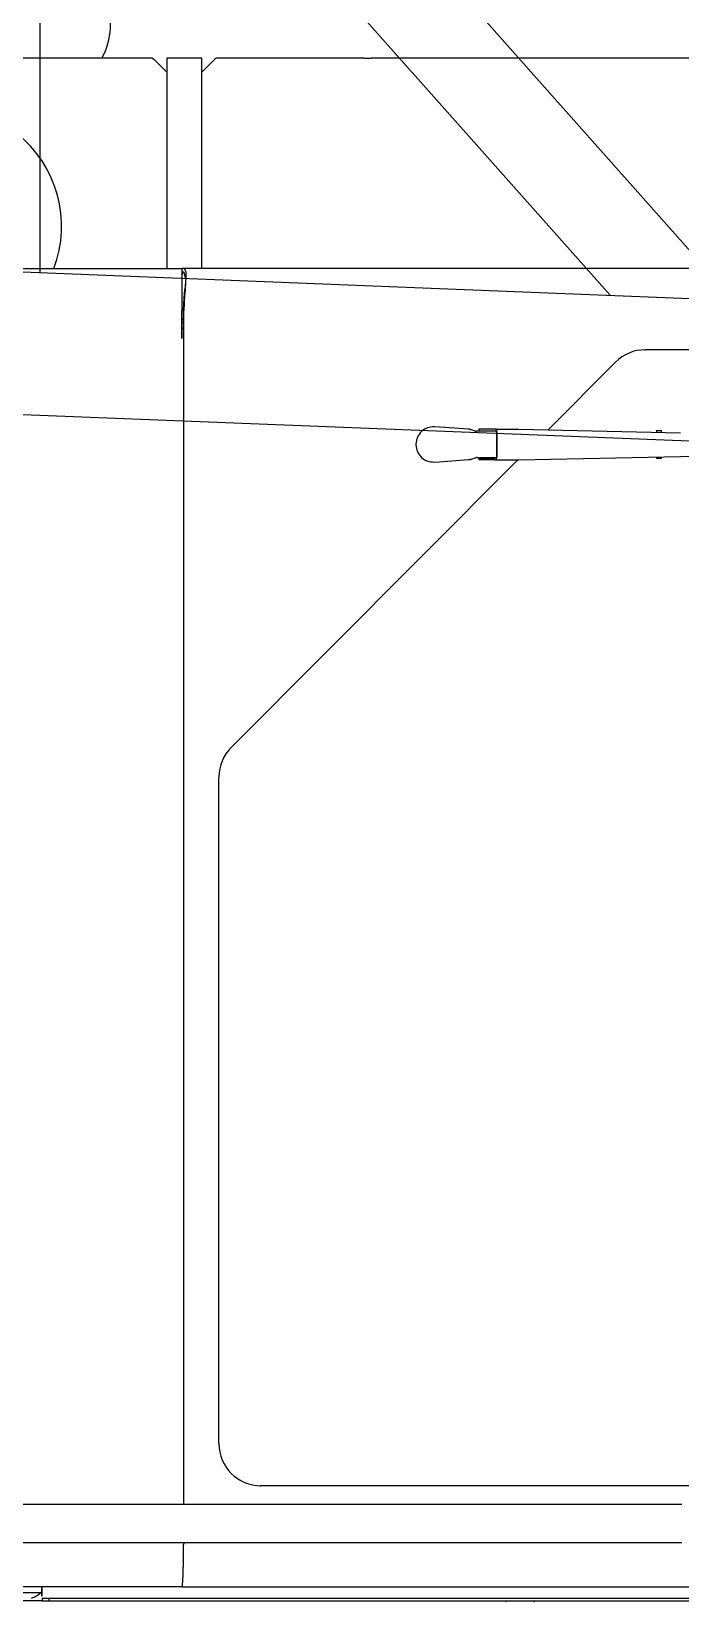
# Model space of a CAD drawing. Header units: millimetres. Extents: x -2078669 to -1085629, y -5987148 to 310365.
# Drawn here: x -1710965 to -1710502, y -2648076 to -2646956 of the extents above; entities that cross this region are included whole.
import ezdxf

# ---------------------------------------------------------------- set-up
doc = ezdxf.new("R2010")
doc.units = ezdxf.units.MM
doc.header["$LTSCALE"] = 500
for name, color, linetype, lineweight in [('D-BGD', 7, 'Continuous', 13), ('D-BYP-STR8', 5, 'Continuous', 25), ('D-BYP-STRB', 5, 'Continuous', 25)]:
    doc.layers.add(name, color=color, linetype=linetype, lineweight=lineweight)

# ---------------------------------------------------------------- blocks, each defined once
blk = doc.blocks.new('河川平面')
at = {"layer": 'D-BGD', "linetype": 'Continuous', "extrusion": (0.879845, 0.091136, 0.466441), "elevation": 1326280.5}
blk.add_lwpolyline([(-2950345.8, -283885.4), (-2934237.5, -284529.8), (-2917933.7, -285106.3)], dxfattribs=at)
blk = doc.blocks.new('A$C4dcfe073')
at = {"layer": 'D-BYP-STRB', "linetype": 'Continuous'}
for p, q in [((5744.5, 3044), (5744.5, 1948)), ((6239.5, 1928.5), (5744.5, 2485.5)), ((5744.5, 2389.9), (6151.5, 1931.9)), ((5825, 2101), (5640, 2101)), ((5825, 2101), (5826, 2100)), ((5826, 2100), (5835, 2091)), ((5835, 2101), (5835, 1951)), ((5860, 2101), (5835, 2101)), ((5860, 1951), (5860, 2101)), ((5860, 2091), (5870, 2101)), ((5975.7, 2101), (5870, 2101)), ((5975.7, 2101), (5981, 2101)), ((5995.1, 2101), (5981, 2101)), ((6087, 2101), (5995.1, 2101)), ((6089.9, 2101), (6087, 2101)), ((6290.1, 2101), (6089.9, 2101)), ((4510, 1996.8), (10199.9, 1771.9)), ((5366.9, 1951), (5845.9, 1951)), ((5847.2, 1951), (5845.9, 1951)), ((5845.9, 1951), (5845.9, 1921)), ((5845.9, 1948.7), (5847.2, 1948.7)), ((5846.4, 1946.7), (5846.4, 1948.7)), ((6683.5, 1951), (5847.2, 1951)), ((5847.2, 1951), (5847.7, 1950.5)), ((5847.4, 1948.2), (5847.2, 1948.7)), ((5847.7, 1950.5), (5848.1, 1949.9)), ((5848.1, 1949.9), (5848.5, 1949.2)), ((5848.5, 1949.2), (5848.6, 1948.4)), ((5848.6, 1948.4), (5848.7, 1947.2)), ((5845.9, 1946.7), (5846.4, 1946.7)), ((5846, 1943.9), (5845.9, 1943.9)), ((5845.9, 1943.9), (5845.9, 1943.9)), ((5845.9, 1943.9), (5845.9, 1943.9)), ((5845.9, 1943.9), (5845.9, 1943.9)), ((5845.9, 1942.7), (5846, 1942.7)), ((5846, 1943.9), (5846, 1946.7)), ((5846, 1942.7), (5846, 1943.9)), ((5846, 1943.9), (5846, 1943.9)), ((5846, 1943.9), (5846, 1943.9)), ((5846, 1943.9), (5846, 1943.9)), ((5846, 1943.9), (5846, 1943.9)), ((5846, 1943.9), (5846, 1943.9)), ((5846, 1943.9), (5846, 1943.9)), ((5846, 1943.9), (5846, 1943.9)), ((5846, 1943.9), (5846, 1943.9)), ((5846, 1943.9), (5846, 1943.9)), ((5846, 1943.9), (5846, 1943.9)), ((5846, 1943.9), (5846, 1943.9)), ((5846, 1943.9), (5846, 1943.9)), ((5846, 1942.7), (5846, 1942.7)), ((5847.5, 1947.6), (5847.4, 1948.2)), ((5847.7, 1946.9), (5847.5, 1947.6)), ((5847.9, 1946.2), (5847.7, 1946.9)), ((5847.8, 1933.2), (5848.2, 1937.2)), ((5848.1, 1945.6), (5847.9, 1946.2)), ((5848.3, 1945), (5848.1, 1945.6)), ((5848.4, 1940.9), (5848.1, 1936.1)), ((5848.3, 1938.6), (5848.2, 1938.3)), ((5848.2, 1938.3), (5848.2, 1938.1)), ((5848.2, 1938.1), (5848.2, 1937.8)), ((5848.2, 1937.8), (5848.2, 1937.6)), ((5848.2, 1937.6), (5848.2, 1937.4)), ((5848.2, 1937.4), (5848.2, 1937.2)), ((5848.5, 1944.4), (5848.3, 1945)), ((5848.4, 1940), (5848.3, 1939.7)), ((5848.3, 1939.7), (5848.3, 1939.5)), ((5848.3, 1939.5), (5848.3, 1939.2)), ((5848.3, 1939.2), (5848.3, 1938.9)), ((5848.3, 1938.9), (5848.3, 1938.6)), ((5848.5, 1941.3), (5848.4, 1940.9)), ((5848.4, 1941.1), (5848.4, 1940.9)), ((5848.4, 1940.9), (5848.4, 1940.7)), ((5848.4, 1940.7), (5848.4, 1940.5)), ((5848.4, 1940.5), (5848.4, 1940.3)), ((5848.4, 1940.3), (5848.4, 1940)), ((5848.6, 1944), (5848.5, 1944.4)), ((5848.7, 1944), (5848.5, 1941.3)), ((5848.7, 1943.4), (5848.6, 1944)), ((5848.6, 1943.7), (5848.7, 1943.4)), ((5848.7, 1947.2), (5848.7, 1945.8)), ((5848.7, 1945.8), (5848.7, 1944)), ((5847.3, 1925.7), (5847.5, 1929.6)), ((5847.5, 1927.1), (5847.4, 1925.7)), ((5847.5, 1929.6), (5847.8, 1933.2)), ((5847.6, 1928.6), (5847.5, 1927.1)), ((5847.7, 1930), (5847.6, 1928.6)), ((5847.8, 1931.5), (5847.7, 1930)), ((5848.1, 1936.1), (5847.8, 1931.5)), ((5845.9, 1901), (5845.9, 1921)), ((5847.1, 1921), (5847.3, 1925.7)), ((5847.1, 1901), (5847.1, 1921)), ((5847.3, 1921.9), (5847.2, 1921)), ((5847.2, 1901), (5847.2, 1921)), ((5847.4, 1924.3), (5847.3, 1923.1)), ((5847.3, 1923.1), (5847.3, 1921.9)), ((5847.4, 1925.7), (5847.4, 1924.3)), ((5846.7, 1914.6), (5845.9, 1914.6)), ((5845.9, 1913), (5846.7, 1913)), ((5845.9, 1908.4), (5847.1, 1908.4)), ((5847.1, 1914.6), (5846.7, 1914.6)), ((5846.7, 1914.6), (5846.7, 1913)), ((5846.7, 1913), (5847.1, 1913)), ((4510, 1895.2), (9434.1, 1700.5)), ((5846.9, 1901), (5846.9, 1069.6)), ((6176.1, 1893), (6176.5, 1893)), ((6698.4, 1893), (6176.5, 1893)), ((6107.2, 1836), (6155.3, 1884.2)), ((6019.1, 1836.4), (6018, 1835.6)), ((6020.2, 1837), (6019.1, 1836.4)), ((6021.3, 1837.4), (6020.2, 1837)), ((6022.3, 1837.6), (6021.3, 1837.4)), ((6023.5, 1837.8), (6022.3, 1837.6)), ((6024.8, 1838), (6023.5, 1837.8)), ((6026.4, 1838.1), (6024.8, 1838)), ((6050.4, 1836.3), (6026.4, 1838.1)), ((6050.5, 1836.3), (6050.4, 1836.3)), ((6050.6, 1836.3), (6050.5, 1836.3)), ((6050.7, 1836.3), (6050.6, 1836.3)), ((6050.8, 1836.3), (6050.7, 1836.3)), ((6051, 1836.3), (6050.8, 1836.3)), ((6057.9, 1836.5), (6057.8, 1836.5)), ((6057.8, 1836.5), (6057.9, 1836.5)), ((6057.8, 1836.5), (6057.8, 1835.3)), ((6058.2, 1836.5), (6057.9, 1836.5)), ((6057.9, 1836.5), (6057.9, 1835.3)), ((6066.2, 1836.5), (6058.2, 1836.5)), ((6069.2, 1836.5), (6066.2, 1836.5)), ((6069.8, 1836.5), (6069.2, 1836.5)), ((6070.3, 1836.5), (6069.8, 1836.5)), ((6070.4, 1836.5), (6070.3, 1836.5)), ((6070.4, 1836.5), (6086.4, 1836.5)), ((6070.5, 1836.3), (6070.4, 1836.5)), ((6070.4, 1836.5), (6070.4, 1836.5)), ((6070.4, 1836.5), (6070.4, 1836.5)), ((6070.4, 1836.5), (6070.4, 1836.5)), ((6070.4, 1836.5), (6070.4, 1836.5)), ((6070.4, 1836.5), (6070.4, 1836.5)), ((6070.4, 1836.5), (6070.4, 1836.5)), ((6070.4, 1836.5), (6070.4, 1836.5)), ((6070.4, 1836.5), (6070.4, 1836.5)), ((6086.4, 1836.5), (6201.8, 1833.9)), ((6013.1, 1827.1), (6012.9, 1825.5)), ((6012.9, 1825.5), (6013.1, 1823.9)), ((6013.3, 1828.4), (6013.1, 1827.1)), ((6013.6, 1829.5), (6013.3, 1828.4)), ((6013.9, 1830.5), (6013.6, 1829.5)), ((6014.4, 1831.6), (6013.9, 1830.5)), ((6015.1, 1832.7), (6014.4, 1831.6)), ((6015.9, 1833.7), (6015.1, 1832.7)), ((6016.9, 1834.7), (6015.9, 1833.7)), ((6018, 1835.6), (6016.9, 1834.7)), ((6051.1, 1836.2), (6051, 1836.3)), ((6051.3, 1836.2), (6051.1, 1836.2)), ((6051.5, 1836.2), (6051.3, 1836.2)), ((6051.6, 1836.2), (6051.5, 1836.2)), ((6051.8, 1836.1), (6051.6, 1836.2)), ((6051.9, 1836.1), (6051.8, 1836.1)), ((6052.1, 1836), (6051.9, 1836.1)), ((6052.2, 1836), (6052.1, 1836)), ((6052.4, 1836), (6052.2, 1836)), ((6052.5, 1836), (6052.4, 1836)), ((6052.6, 1835.9), (6052.5, 1836)), ((6055.2, 1835.1), (6052.6, 1835.9)), ((6055.2, 1835.1), (6055.3, 1835.1)), ((6055.3, 1835.1), (6055.3, 1835.1)), ((6055.3, 1835.1), (6055.3, 1835.1)), ((6055.3, 1835.1), (6055.3, 1835.1)), ((6055.3, 1835.1), (6055.4, 1835.1)), ((6055.4, 1835.1), (6055.4, 1835)), ((6055.4, 1835), (6055.5, 1835)), ((6055.5, 1835), (6055.5, 1835)), ((6055.5, 1835), (6055.5, 1835)), ((6055.5, 1835), (6055.6, 1835)), ((6055.6, 1835), (6055.6, 1835)), ((6055.6, 1835), (6055.7, 1835)), ((6055.7, 1835), (6055.7, 1835)), ((6055.7, 1835), (6055.7, 1835)), ((6055.7, 1835), (6055.7, 1835)), ((6055.7, 1835), (6055.8, 1834.9)), ((6055.9, 1834.9), (6055.8, 1834.9)), ((6055.8, 1834.9), (6055.8, 1834.9)), ((6055.8, 1834.9), (6055.8, 1834.9)), ((6055.8, 1834.9), (6055.8, 1834.9)), ((6055.8, 1834.9), (6055.8, 1834.9)), ((6056, 1834.9), (6055.9, 1834.9)), ((6055.9, 1834.9), (6055.9, 1834.9)), ((6055.9, 1834.9), (6055.9, 1834.9)), ((6055.9, 1834.9), (6055.9, 1834.9)), ((6056.1, 1834.9), (6056, 1834.9)), ((6056, 1834.9), (6056, 1834.9)), ((6056, 1834.9), (6056, 1834.9)), ((6056, 1834.9), (6056, 1834.9)), ((6056.2, 1834.9), (6056.1, 1834.9)), ((6056.1, 1834.9), (6056.1, 1834.9)), ((6056.1, 1834.9), (6056.1, 1834.9)), ((6056.1, 1834.9), (6056.1, 1834.9)), ((6056.1, 1834.9), (6056.1, 1834.9)), ((6056.1, 1834.9), (6056.1, 1834.9)), ((6056.2, 1834.9), (6056.1, 1834.9)), ((6056.1, 1834.9), (6056.1, 1834.9)), ((6056.1, 1834.9), (6056.1, 1834.9)), ((6056.1, 1834.9), (6056.1, 1834.9)), ((6056.1, 1834.9), (6056.1, 1834.9)), ((6056.1, 1834.9), (6056.1, 1834.9)), ((6056.1, 1834.9), (6056.1, 1834.9)), ((6056.1, 1834.9), (6056.1, 1834.9)), ((6056.1, 1834.9), (6056.1, 1834.9)), ((6056.1, 1834.9), (6056.1, 1834.9)), ((6056.3, 1834.9), (6056.2, 1834.9)), ((6056.2, 1834.9), (6056.2, 1834.9)), ((6056.2, 1834.9), (6056.2, 1834.9)), ((6056.2, 1834.9), (6056.2, 1834.9)), ((6056.2, 1834.9), (6056.2, 1834.9)), ((6056.2, 1834.9), (6056.2, 1834.9)), ((6056.2, 1834.9), (6056.2, 1834.9)), ((6056.3, 1834.9), (6056.2, 1834.9)), ((6056.2, 1834.9), (6056.2, 1834.9)), ((6056.2, 1834.9), (6056.2, 1834.9)), ((6056.4, 1834.9), (6056.3, 1834.9)), ((6056.3, 1834.9), (6056.3, 1834.9)), ((6056.3, 1834.9), (6056.3, 1834.9)), ((6056.3, 1834.9), (6056.3, 1834.9)), ((6056.3, 1834.9), (6056.3, 1834.9)), ((6056.3, 1834.9), (6056.3, 1834.9)), ((6056.3, 1834.9), (6056.3, 1834.9)), ((6056.3, 1834.9), (6056.3, 1834.9)), ((6056.3, 1834.9), (6056.3, 1834.9)), ((6056.3, 1834.9), (6056.3, 1834.9)), ((6056.3, 1834.9), (6056.3, 1834.9)), ((6056.3, 1834.9), (6056.3, 1834.9)), ((6056.5, 1834.9), (6056.4, 1834.9)), ((6056.4, 1834.9), (6056.4, 1834.9)), ((6056.4, 1834.9), (6056.4, 1834.9)), ((6056.4, 1834.9), (6056.4, 1834.9)), ((6056.4, 1834.9), (6056.4, 1834.9)), ((6056.4, 1834.9), (6056.4, 1834.9)), ((6056.4, 1834.9), (6056.4, 1834.9)), ((6056.4, 1834.9), (6056.4, 1834.9)), ((6056.4, 1834.9), (6056.4, 1834.9)), ((6056.4, 1834.9), (6056.4, 1834.9)), ((6056.4, 1834.9), (6056.4, 1834.9)), ((6056.4, 1834.9), (6056.4, 1834.9)), ((6056.4, 1834.9), (6056.4, 1834.9)), ((6056.5, 1834.9), (6056.5, 1834.9)), ((6056.5, 1834.9), (6056.5, 1834.9)), ((6056.5, 1834.9), (6056.5, 1834.9)), ((6056.5, 1834.9), (6056.5, 1834.9)), ((6056.5, 1834.9), (6056.5, 1834.9)), ((6056.5, 1834.9), (6056.5, 1834.9)), ((6056.5, 1834.9), (6056.5, 1834.9)), ((6056.5, 1834.9), (6056.5, 1834.9)), ((6056.5, 1834.9), (6056.5, 1834.9)), ((6056.5, 1834.9), (6056.5, 1834.9)), ((6056.5, 1834.9), (6056.5, 1834.9)), ((6056.5, 1834.9), (6056.5, 1834.9)), ((6056.5, 1834.9), (6056.5, 1834.9)), ((6056.5, 1834.9), (6056.5, 1834.9)), ((6056.5, 1834.9), (6056.5, 1834.9)), ((6056.5, 1834.9), (6056.5, 1834.9)), ((6059.7, 1834.9), (6056.5, 1834.9)), ((6056.5, 1834.9), (6056.5, 1834.9)), ((6056.5, 1834.9), (6056.5, 1834.9)), ((6056.5, 1834.9), (6056.5, 1834.9)), ((6056.5, 1834.9), (6056.5, 1834.9)), ((6056.5, 1834.9), (6056.5, 1834.9)), ((6056.5, 1834.9), (6056.5, 1834.9)), ((6056.5, 1834.9), (6056.5, 1834.9)), ((6056.5, 1834.9), (6056.5, 1834.9)), ((6056.5, 1834.9), (6056.5, 1834.9)), ((6056.5, 1834.9), (6056.5, 1834.9)), ((6056.5, 1834.9), (6056.5, 1834.9)), ((6056.5, 1834.9), (6056.5, 1834.9)), ((6056.5, 1834.9), (6056.5, 1834.9)), ((6056.5, 1834.9), (6056.5, 1834.9)), ((6056.5, 1834.9), (6056.5, 1834.9)), ((6056.5, 1834.9), (6056.5, 1834.9)), ((6057.9, 1835.3), (6058.2, 1835.3)), ((6058.2, 1835.3), (6066.2, 1835.3)), ((6070.5, 1834.9), (6059.7, 1834.9)), ((6066.2, 1835.3), (6069.2, 1835.3)), ((6068.9, 1834.9), (6068.9, 1834.9)), ((6069.2, 1835.3), (6069.8, 1835.3)), ((6070.3, 1835.3), (6069.8, 1835.3)), ((6070.1, 1834.9), (6070.1, 1834.9)), ((6070.3, 1835.3), (6070.4, 1835.3)), ((6070.4, 1835.2), (6070.4, 1835.3)), ((6070.4, 1835.3), (6070.4, 1835.3)), ((6070.4, 1835.3), (6070.4, 1835.3)), ((6070.4, 1835.3), (6070.4, 1835.3)), ((6070.5, 1835.2), (6070.4, 1835.2)), ((6070.4, 1835.2), (6070.4, 1835.2)), ((6070.5, 1835.9), (6070.5, 1836.3)), ((6070.5, 1835.7), (6070.5, 1835.9)), ((6070.5, 1835.6), (6070.5, 1835.7)), ((6070.5, 1835.1), (6070.5, 1835.2)), ((6070.5, 1835), (6070.5, 1835.1)), ((6070.5, 1835.1), (6070.5, 1835.1)), ((6070.5, 1834.9), (6070.5, 1835)), ((6070.5, 1834.8), (6070.5, 1834.9)), ((6070.5, 1834.9), (6070.5, 1834.9)), ((6070.5, 1834.7), (6070.5, 1834.8)), ((6070.5, 1834.6), (6070.5, 1834.7)), ((6070.5, 1834.5), (6070.5, 1834.6)), ((6070.5, 1834.6), (6070.5, 1834.6)), ((6070.5, 1834.5), (6070.5, 1816.5)), ((6070.6, 1835.4), (6070.5, 1835.6)), ((6070.6, 1835.2), (6070.6, 1835.4)), ((6070.6, 1835), (6070.6, 1835.2)), ((6070.6, 1834.8), (6070.6, 1835)), ((6070.6, 1834.6), (6070.6, 1834.8)), ((6070.6, 1834.5), (6070.6, 1834.6)), ((6070.6, 1834.5), (6070.6, 1816.5)), ((6184.7, 1835.5), (6188.1, 1835.5)), ((6184.7, 1835.5), (6184.7, 1834.3)), ((6188.1, 1835.5), (6188.2, 1835.5)), ((6188.2, 1834.3), (6188.2, 1835.5)), ((5881, 1609.5), (6085.7, 1814.5)), ((6013.1, 1823.9), (6013.3, 1822.6)), ((6013.3, 1822.6), (6013.6, 1821.5)), ((6013.6, 1821.5), (6013.9, 1820.5)), ((6013.9, 1820.5), (6014.4, 1819.4)), ((6014.4, 1819.4), (6015.1, 1818.3)), ((6015.1, 1818.3), (6015.9, 1817.3)), ((6015.9, 1817.3), (6016.9, 1816.3)), ((6016.9, 1816.3), (6018, 1815.3)), ((6018, 1815.3), (6019.1, 1814.6)), ((6019.1, 1814.6), (6020.2, 1814)), ((6020.2, 1814), (6021.3, 1813.6)), ((6026.4, 1812.9), (6050.4, 1814.7)), ((6050.4, 1814.7), (6050.5, 1814.7)), ((6050.5, 1814.7), (6050.6, 1814.7)), ((6050.6, 1814.7), (6050.7, 1814.7)), ((6050.7, 1814.7), (6050.8, 1814.7)), ((6050.8, 1814.7), (6051, 1814.7)), ((6051, 1814.7), (6051.1, 1814.8)), ((6051.1, 1814.8), (6051.3, 1814.8)), ((6051.3, 1814.8), (6051.5, 1814.8)), ((6051.5, 1814.8), (6051.6, 1814.8)), ((6051.6, 1814.8), (6051.8, 1814.9)), ((6051.8, 1814.9), (6051.9, 1814.9)), ((6051.9, 1814.9), (6052.1, 1814.9)), ((6052.1, 1814.9), (6052.2, 1815)), ((6052.2, 1815), (6052.4, 1815)), ((6052.4, 1815), (6052.5, 1815)), ((6052.5, 1815), (6052.6, 1815.1)), ((6052.6, 1815.1), (6055.2, 1815.9)), ((6055.2, 1815.9), (6055.3, 1815.9)), ((6055.3, 1815.9), (6055.3, 1815.9)), ((6055.3, 1815.9), (6055.3, 1815.9)), ((6055.3, 1815.9), (6055.3, 1815.9)), ((6055.3, 1815.9), (6055.4, 1815.9)), ((6055.4, 1815.9), (6055.4, 1816)), ((6055.4, 1816), (6055.5, 1816)), ((6055.5, 1816), (6055.5, 1816)), ((6055.5, 1816), (6055.5, 1816)), ((6055.5, 1816), (6055.6, 1816)), ((6055.6, 1816), (6055.6, 1816)), ((6055.6, 1816), (6055.7, 1816)), ((6055.7, 1816), (6055.7, 1816)), ((6055.7, 1816), (6055.7, 1816)), ((6055.7, 1816), (6055.7, 1816)), ((6055.7, 1816), (6055.8, 1816)), ((6055.9, 1816.1), (6055.8, 1816.1)), ((6055.8, 1816.1), (6055.8, 1816.1)), ((6055.8, 1816.1), (6055.8, 1816)), ((6056, 1816.1), (6055.9, 1816.1)), ((6055.9, 1816.1), (6055.9, 1816.1)), ((6056.1, 1816.1), (6056, 1816.1)), ((6056, 1816.1), (6056, 1816.1)), ((6056.2, 1816.1), (6056.1, 1816.1)), ((6056.1, 1816.1), (6056.1, 1816.1)), ((6056.3, 1816.1), (6056.2, 1816.1)), ((6056.2, 1816.1), (6056.2, 1816.1)), ((6056.4, 1816.1), (6056.3, 1816.1)), ((6056.3, 1816.1), (6056.3, 1816.1)), ((6056.3, 1816.1), (6056.3, 1816.1)), ((6056.5, 1816.1), (6056.4, 1816.1)), ((6056.4, 1816.1), (6056.4, 1816.1)), ((6056.4, 1816.1), (6056.4, 1816.1)), ((6056.4, 1816.1), (6056.4, 1816.1)), ((6056.4, 1816.1), (6056.4, 1816.1)), ((6056.5, 1816.1), (6056.4, 1816.1)), ((6056.4, 1816.1), (6056.4, 1816.1)), ((6056.5, 1816.1), (6056.5, 1816.1)), ((6056.5, 1816.1), (6056.5, 1816.1)), ((6056.5, 1816.1), (6056.5, 1816.1)), ((6056.5, 1816.1), (6056.5, 1816.1)), ((6056.5, 1816.1), (6056.5, 1816.1)), ((6056.5, 1816.1), (6056.5, 1816.1)), ((6056.5, 1816.1), (6056.5, 1816.1)), ((6056.5, 1816.1), (6056.5, 1816.1)), ((6056.5, 1816.1), (6056.5, 1816.1)), ((6056.5, 1816.1), (6056.5, 1816.1)), ((6056.5, 1816.1), (6056.5, 1816.1)), ((6056.5, 1816.1), (6056.5, 1816.1)), ((6056.5, 1816.1), (6056.5, 1816.1)), ((6056.5, 1816.1), (6056.5, 1816.1)), ((6056.5, 1816.1), (6056.5, 1816.1)), ((6056.5, 1816.1), (6056.5, 1816.1)), ((6056.5, 1816.1), (6056.5, 1816.1)), ((6056.5, 1816.1), (6056.5, 1816.1)), ((6056.5, 1816.1), (6056.5, 1816.1)), ((6056.5, 1816.1), (6056.5, 1816.1)), ((6056.5, 1816.1), (6056.5, 1816.1)), ((6056.5, 1816.1), (6056.5, 1816.1)), ((6056.5, 1816.1), (6056.5, 1816.1)), ((6056.5, 1816.1), (6056.5, 1816.1)), ((6056.5, 1816.1), (6056.5, 1816.1)), ((6056.5, 1816.1), (6056.5, 1816.1)), ((6056.5, 1816.1), (6056.5, 1816.1)), ((6056.5, 1816.1), (6059.7, 1816.1)), ((6057.9, 1814.5), (6057.8, 1814.5)), ((6057.8, 1814.5), (6057.9, 1814.5)), ((6057.9, 1815.7), (6058.2, 1815.7)), ((6057.9, 1815.7), (6057.9, 1814.5)), ((6058.2, 1814.5), (6057.9, 1814.5)), ((6058.2, 1815.7), (6066.2, 1815.7)), ((6066.2, 1814.5), (6058.2, 1814.5)), ((6059.7, 1816.1), (6070.5, 1816.1)), ((6066.2, 1815.7), (6069.2, 1815.7)), ((6069.2, 1814.5), (6066.2, 1814.5)), ((6067.9, 1815.7), (6067.9, 1815.7)), ((6069.8, 1815.7), (6069.2, 1815.7)), ((6069.2, 1814.5), (6069.8, 1814.5)), ((6070.3, 1815.7), (6069.8, 1815.7)), ((6069.8, 1814.5), (6070.3, 1814.5)), ((6070.4, 1815.7), (6070.3, 1815.7)), ((6070.3, 1814.5), (6070.4, 1814.5)), ((6070.4, 1815.7), (6070.4, 1815.8)), ((6070.4, 1815.8), (6070.4, 1815.8)), ((6070.4, 1815.8), (6070.5, 1815.8)), ((6070.4, 1815.7), (6070.4, 1815.7)), ((6070.4, 1815.7), (6070.4, 1815.7)), ((6070.4, 1815.7), (6070.4, 1815.7)), ((6070.4, 1814.5), (6070.5, 1814.7)), ((6070.4, 1814.5), (6086.4, 1814.5)), ((6070.4, 1814.5), (6070.4, 1814.5)), ((6070.4, 1814.5), (6070.4, 1814.5)), ((6070.5, 1816.4), (6070.5, 1816.5)), ((6070.5, 1816.3), (6070.5, 1816.4)), ((6070.5, 1816.4), (6070.5, 1816.4)), ((6070.5, 1816.2), (6070.5, 1816.3)), ((6070.5, 1816.1), (6070.5, 1816.2)), ((6070.5, 1816), (6070.5, 1816.1)), ((6070.5, 1816.1), (6070.5, 1816.1)), ((6070.5, 1815.9), (6070.5, 1816)), ((6070.5, 1815.8), (6070.5, 1815.9)), ((6070.5, 1815.9), (6070.5, 1815.9)), ((6070.5, 1815.4), (6070.6, 1815.6)), ((6070.5, 1815.2), (6070.5, 1815.4)), ((6070.5, 1815.1), (6070.5, 1815.2)), ((6070.5, 1814.7), (6070.5, 1815.1)), ((6070.6, 1816.4), (6070.6, 1816.5)), ((6070.6, 1816.2), (6070.6, 1816.4)), ((6070.6, 1816), (6070.6, 1816.2)), ((6070.6, 1815.8), (6070.6, 1816)), ((6070.6, 1815.6), (6070.6, 1815.8)), ((6086.4, 1814.5), (6201.8, 1817)), ((6184.7, 1816.7), (6184.7, 1815.5)), ((6188.1, 1815.5), (6184.7, 1815.5)), ((6188.2, 1815.5), (6188.1, 1815.5)), ((6188.2, 1815.5), (6188.2, 1816.7)), ((6201.8, 1817), (6265.9, 1819.5)), ((6021.3, 1813.6), (6022.3, 1813.4)), ((6022.3, 1813.4), (6023.5, 1813.2)), ((6023.5, 1813.2), (6024.8, 1813)), ((6024.8, 1813), (6026.4, 1812.9)), ((5872.3, 1113), (5872.3, 1588.3)), ((5901.8, 1083), (5902.3, 1083)), ((5902.2, 1083), (5901.8, 1083)), ((6698.4, 1083), (5902.2, 1083)), ((5743, 1069.6), (5724.6, 1069.6)), ((5761.1, 1069.6), (5743, 1069.6)), ((5778.7, 1069.6), (5761.1, 1069.6)), ((5795.3, 1069.6), (5778.7, 1069.6)), ((5810.9, 1069.6), (5795.3, 1069.6)), ((5824.9, 1069.6), (5810.9, 1069.6)), ((5837.3, 1069.6), (5824.9, 1069.6)), ((5847.6, 1069.6), (5837.3, 1069.6)), ((5847.8, 1069.6), (5847.6, 1069.6)), ((5848, 1069.6), (5847.8, 1069.6)), ((5848.2, 1069.6), (5848, 1069.6)), ((5848.5, 1069.6), (5848.2, 1069.6)), ((5848.7, 1069.6), (5848.5, 1069.6)), ((5849, 1069.6), (5848.7, 1069.6)), ((5849.3, 1069.6), (5849, 1069.6)), ((5849.6, 1069.6), (5849.3, 1069.6)), ((5849.9, 1069.6), (5849.6, 1069.6)), ((5850.2, 1069.6), (5849.9, 1069.6)), ((5850.4, 1069.6), (5850.2, 1069.6)), ((5850.7, 1069.6), (5850.4, 1069.6)), ((5851, 1069.6), (5850.7, 1069.6)), ((5851.2, 1069.6), (5851, 1069.6)), ((5851.4, 1069.6), (5851.2, 1069.6)), ((5851.5, 1069.6), (5851.4, 1069.6)), ((5877.2, 1069.6), (5851.5, 1069.6)), ((5907.8, 1069.6), (5877.2, 1069.6)), ((5942.8, 1069.6), (5907.8, 1069.6)), ((5981.3, 1069.6), (5942.8, 1069.6)), ((6022.7, 1069.6), (5981.3, 1069.6)), ((6066.2, 1069.6), (6022.7, 1069.6)), ((6111.2, 1069.6), (6066.2, 1069.6)), ((6156.9, 1069.6), (6111.2, 1069.6)), ((6202.6, 1069.6), (6156.9, 1069.6)), ((5724.6, 1042.4), (5743, 1042.4)), ((5743, 1042.4), (5761.1, 1042.4)), ((5761.1, 1042.4), (5778.7, 1042.4)), ((5778.7, 1042.4), (5795.3, 1042.4)), ((5795.3, 1042.4), (5810.9, 1042.4)), ((5810.9, 1042.4), (5824.9, 1042.4)), ((5824.9, 1042.4), (5837.3, 1042.4)), ((5837.3, 1042.4), (5847.6, 1042.4)), ((5847.5, 1042.4), (5847, 1041)), ((5847.6, 1042.4), (5847.6, 1042.4)), ((5847.6, 1042.4), (5847.8, 1042.4)), ((5847.8, 1042.4), (5848, 1042.4)), ((5848, 1042.4), (5848.2, 1042.4)), ((5848.2, 1042.4), (5848.5, 1042.4)), ((5848.5, 1042.4), (5848.7, 1042.4)), ((5848.7, 1042.4), (5849, 1042.4)), ((5849, 1042.4), (5849.3, 1042.4)), ((5849.3, 1042.4), (5849.6, 1042.4)), ((5849.6, 1042.4), (5849.9, 1042.4)), ((5849.9, 1042.4), (5850.2, 1042.4)), ((5850.2, 1042.4), (5850.4, 1042.4)), ((5850.4, 1042.4), (5850.7, 1042.4)), ((5850.7, 1042.4), (5851, 1042.4)), ((5851, 1042.4), (5851.2, 1042.4)), ((5851.2, 1042.4), (5851.4, 1042.4)), ((5851.4, 1042.4), (5851.5, 1042.4)), ((5851.5, 1042.4), (5877.2, 1042.4)), ((5877.2, 1042.4), (5907.8, 1042.4)), ((5907.8, 1042.4), (5942.8, 1042.4)), ((5942.8, 1042.4), (5981.3, 1042.4)), ((5981.3, 1042.4), (6022.7, 1042.4)), ((6022.7, 1042.4), (6066.2, 1042.4)), ((6066.2, 1042.4), (6111.2, 1042.4)), ((6111.2, 1042.4), (6156.9, 1042.4)), ((6156.9, 1042.4), (6202.6, 1042.4)), ((5846.9, 1031.3), (5847, 1032)), ((5846.9, 1030.6), (5846.9, 1031.3)), ((5846.9, 1029.8), (5846.9, 1030.6)), ((5847, 1040.5), (5847, 1041)), ((5847, 1039.8), (5847, 1040.5)), ((5847, 1039.1), (5847, 1039.8)), ((5847, 1038.4), (5847, 1039.1)), ((5847, 1037.6), (5847, 1038.4)), ((5847, 1036.9), (5847, 1037.6)), ((5847, 1036.2), (5847, 1036.9)), ((5847, 1035.5), (5847, 1036.2)), ((5847, 1035), (5847, 1035.5)), ((5847, 1034.5), (5847, 1035)), ((5847, 1034), (5847, 1034.5)), ((5847, 1033.5), (5847, 1034)), ((5847, 1033.1), (5847, 1033.5)), ((5847, 1032.6), (5847, 1033.1)), ((5847, 1032), (5847, 1032.6)), ((5846.7, 1017.7), (5846.8, 1020.6)), ((5846.8, 1024.6), (5846.9, 1025.3)), ((5846.8, 1021.1), (5846.8, 1024.6)), ((5846.8, 1020.9), (5846.8, 1021.1)), ((5846.8, 1020.6), (5846.8, 1020.9)), ((5846.9, 1028.9), (5846.9, 1029.8)), ((5846.9, 1028), (5846.9, 1028.9)), ((5846.9, 1027.1), (5846.9, 1028)), ((5846.9, 1026.2), (5846.9, 1027.1)), ((5846.9, 1025.3), (5846.9, 1026.2)), ((5846.1, 1011), (5367, 1011)), ((5746, 1004.2), (5746, 1011)), ((5746, 1011), (5746, 1004.2)), ((5846.1, 1011), (5846.2, 1011.6)), ((5846.1, 1011), (6682.4, 1011)), ((5846.2, 1011.6), (5846.3, 1012.2)), ((5846.3, 1012.2), (5846.4, 1013)), ((5846.4, 1013), (5846.5, 1014.4)), ((5846.5, 1015.1), (5846.6, 1015.5)), ((5846.5, 1014.7), (5846.5, 1015.1)), ((5846.5, 1014.4), (5846.5, 1014.7)), ((5846.6, 1017.3), (5846.7, 1017.7)), ((5846.6, 1016.8), (5846.6, 1017.3)), ((5846.6, 1016.4), (5846.6, 1016.8)), ((5846.6, 1016), (5846.6, 1016.4)), ((5846.6, 1015.5), (5846.6, 1016)), ((5746, 1001), (5040, 1001)), ((5745, 1006.7), (5668, 1006.7)), ((5738.5, 1002.9), (5739.5, 1003.3)), ((5739.5, 1003.3), (5740.4, 1003.6)), ((5740.4, 1003.6), (5741.2, 1004)), ((5741.2, 1004), (5742, 1004.4)), ((5742, 1004.4), (5742.8, 1004.9)), ((5742, 1004.4), (5742.7, 1004.8)), ((5742.7, 1004.8), (5743.4, 1005.3)), ((5742.8, 1004.9), (5743.5, 1005.4)), ((5743.4, 1005.3), (5744.1, 1005.9)), ((5743.5, 1005.4), (5744.2, 1006)), ((5744.1, 1005.9), (5745, 1006.7)), ((5744.2, 1006), (5745, 1006.7)), ((5745, 1006.7), (5745, 1006.7)), ((5745, 1006.7), (5745, 1006.7)), ((5745, 1006.7), (5745.1, 1006.7)), ((5745.1, 1006.7), (5745.1, 1006.8)), ((5745.1, 1006.8), (5745.2, 1006.8)), ((5745.2, 1006.8), (5745.3, 1006.9)), ((5745.3, 1006.9), (5745.3, 1007)), ((5745.3, 1007), (5745.4, 1007)), ((5745.4, 1007), (5745.5, 1007.1)), ((5745.5, 1007.1), (5745.6, 1007.2)), ((5745.6, 1007.2), (5745.6, 1007.3)), ((5745.6, 1007.3), (5745.7, 1007.3)), ((5745.7, 1007.3), (5745.8, 1007.4)), ((5745.8, 1007.4), (5745.8, 1007.5)), ((5745.8, 1007.5), (5745.9, 1007.5)), ((5745.9, 1007.5), (5746, 1007.6)), ((5746, 1007.6), (5746, 1007.6)), ((5746.1, 1002.6), (5746, 1002.6)), ((5746, 1001), (5746.1, 1001)), ((5751.2, 1002.6), (5746.1, 1002.6)), ((5746.1, 1002.6), (5746.1, 1001)), ((5746.1, 1001), (5751.2, 1001)), ((6706.7, 1002.6), (5751.2, 1002.6)), ((5751.2, 1001), (5751.2, 1002.6)), ((5751.2, 1001), (6706.7, 1001)), ((6077, 1000.9), (6077, 1001)), ((6077, 1001), (6077, 1001)), ((6077.1, 1000.8), (6077, 1000.9)), ((6077, 1000.9), (6077, 1000.9)), ((6077.1, 1000.7), (6077.1, 1000.8)), ((6077.1, 1000.8), (6077.1, 1000.8)), ((6077.2, 1000.6), (6077.1, 1000.7)), ((6077.1, 1000.7), (6077.1, 1000.7)), ((6077.2, 1000.5), (6077.2, 1000.6)), ((6077.2, 1000.6), (6077.2, 1000.6)), ((6077.3, 1000.5), (6077.2, 1000.5)), ((6077.4, 1000.4), (6077.3, 1000.5)), ((6077.3, 1000.5), (6077.3, 1000.5)), ((6077.4, 1000.3), (6077.4, 1000.4)), ((6077.4, 1000.4), (6077.4, 1000.4)), ((6077.4, 1000.4), (6077.4, 1000.4)), ((6097.3, 1000.4), (6097.4, 1000.5)), ((6097.3, 1000.3), (6097.3, 1000.4)), ((6097.3, 1000.4), (6097.3, 1000.4)), ((6097.3, 1000.4), (6097.3, 1000.4)), ((6097.4, 1000.5), (6097.4, 1000.5)), ((6097.4, 1000.5), (6097.5, 1000.5)), ((6097.5, 1000.6), (6097.6, 1000.7)), ((6097.5, 1000.5), (6097.5, 1000.6)), ((6097.5, 1000.6), (6097.5, 1000.6)), ((6097.6, 1000.8), (6097.7, 1000.9)), ((6097.6, 1000.7), (6097.6, 1000.8)), ((6097.6, 1000.8), (6097.6, 1000.8)), ((6097.6, 1000.7), (6097.6, 1000.7)), ((6097.7, 1000.9), (6097.7, 1001)), ((6097.7, 1001), (6097.7, 1001)), ((6097.7, 1000.9), (6097.7, 1000.9))]:
    blk.add_line(p, q, dxfattribs=at)
for centre, radius, start, end in [((5744.9, 2124.9), 50, 331.407, 74.1534), ((5675, 1981), 85, 339.3327, 194.954), ((6176.5, 1863), 30, 90, 135.0447), ((5902.3, 1588.3), 30, 135.0447, 180), ((5902.3, 1113), 30, 180, 270)]:
    blk.add_arc(centre, radius, start, end, dxfattribs=at)

msp = doc.modelspace()

# ---------------------------------------------------------------- linework, layer by layer
at = {"layer": 'D-BYP-STR8'}
msp.add_circle((-1712403.8, -2646580.4), 20000, dxfattribs=at)

# ---------------------------------------------------------------- block references
at = {"layer": 'D-BGD'}
msp.add_blockref('河川平面', (-3310965.8, 144500.2), dxfattribs=at)
at = {"layer": 'D-BYP-STR8'}
msp.add_blockref('A$C4dcfe073', (-1716703.8, -2649076.4), dxfattribs=at)

doc.saveas('drawing.dxf')
